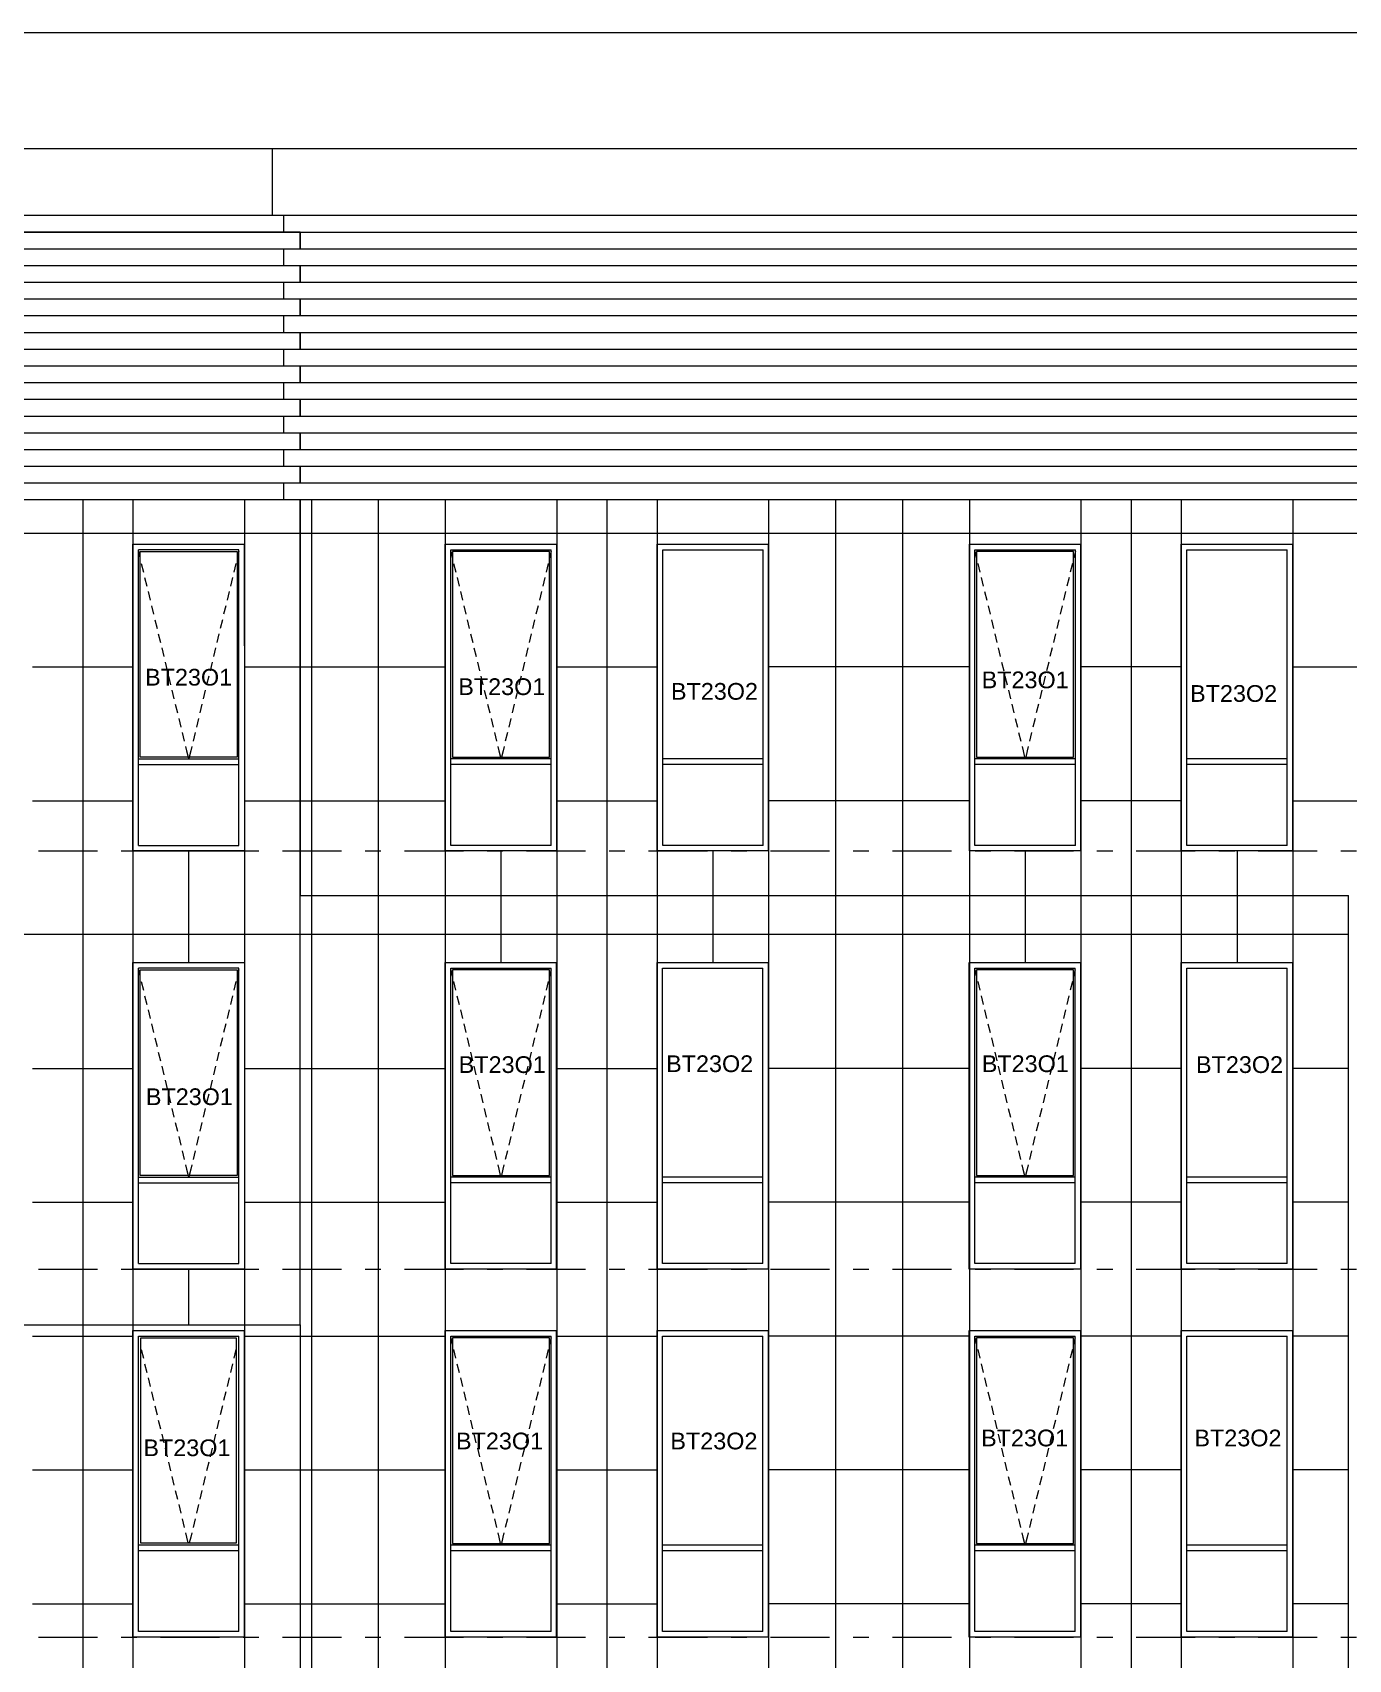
# Model space of a CAD drawing. Header units: millimetres. Extents: x 1499747 to 4341325, y -28481 to 441852.
# Drawn here: x 4196539 to 4208339, y 313754 to 328343 of the extents above; entities that cross this region are included whole.
import ezdxf
from ezdxf.xclip import XClip

# ---------------------------------------------------------------- set-up
doc = ezdxf.new("R2010")
doc.units = ezdxf.units.MM
doc.header["$MEASUREMENT"] = 0
doc.header["$XCLIPFRAME"] = 0
doc.linetypes.add('Штрих-Штриховая', pattern=[1093.611073, 529.166651, -211.666656, 141.111112, -211.666656])
for name, color, linetype, lineweight in [('2  Фасад_26_0_Ном._пера__20_Ном._пера__1', 1, 'Continuous', 18), ('2  Фасад_26_Витражные окна_Ном._пера__1_Ном._пера__7', 7, 'Continuous', 18), ('2  Фасад_26_Витражные окна_Ном._пера__20_Ном._пера__1', 1, 'Continuous', 18), ('2  Фасад_26_Витражные окна_Ном._пера__92_Ном._пера__233', 233, 'Continuous', 18), ('2  Фасад_26_Конструктив - Перекрытия_Ном._пера__1_Ном._пера__7', 7, 'Continuous', 18), ('2  Фасад_26_Конструктив - Стены Ненесущие Газоблок_Ном._пера__87_Ном._пера__251', 250, 'Continuous', 18), ('2  Фасад_26_Окна Archicad_Ном._пера__87_Ном._пера__251', 250, 'Continuous', 18), ('2  Фасад_26_Отделка керамика_Ном._пера__1_Ном._пера__7', 7, 'Continuous', 18), ('2  Фасад_26_Парапет_Ном._пера__20_Ном._пера__1', 1, 'Continuous', 18), ('2  Фасад_26_Размер - Общий_Ном._пера__1_Ном._пера__7', 7, 'Continuous', 18), ('2  Фасад_26_Ребра Навес_Ном._пера__1_Ном._пера__7', 7, 'Continuous', 18), ('2  Фасад_26_Сетка кладки_Ном._пера__102_Ном._пера__9', 9, 'Continuous', 18)]:
    doc.layers.add(name, color=color, linetype=linetype, lineweight=lineweight)
doc.layers.add('Чертеж и Рисунок', color=7, linetype='Continuous')
doc.styles.add('СГЕНЕРИР_СТИЛЬ_2', font='arial.ttf')

# ---------------------------------------------------------------- blocks, each defined once
blk = doc.blocks.new('Чертеж_6_26', base_point=(1593971, 9692))
at = {"layer": '2  Фасад_26_0_Ном._пера__20_Ном._пера__1', "color": 9, "linetype": 'Штрих-Штриховая', "true_color": 0xc7c8ca}
for p, q in [((1588154, 54542), (1649362, 54542)), ((1588154, 50042), (1649362, 50042)), ((1588154, 46292), (1649362, 46292)), ((1588154, 42992), (1649362, 42992))]:
    blk.add_line(p, q, dxfattribs=at)
at = {"layer": '2  Фасад_26_Витражные окна_Ном._пера__1_Ном._пера__7', "color": 9, "linetype": 'Continuous', "true_color": 0xc7c8ca}
for p, q in [((1610921, 52442), (1610921, 52742)), ((1611371, 52742), (1610921, 52742)), ((1610936, 52727), (1611806, 52727)), ((1610936, 50882), (1610936, 52727)), ((1611821, 52742), (1611371, 52742)), ((1611806, 52727), (1611806, 50882)), ((1611821, 52442), (1611821, 52742)), ((1611871, 52442), (1611871, 52792)), ((1613722, 52742), (1614172, 52742)), ((1613722, 52442), (1613722, 52742)), ((1614607, 52727), (1613737, 52727)), ((1613737, 52727), (1613737, 50882)), ((1614172, 52742), (1614622, 52742)), ((1614607, 50882), (1614607, 52727)), ((1614622, 52442), (1614622, 52742)), ((1614672, 52442), (1614672, 52792)), ((1615622, 52742), (1616072, 52742)), ((1615622, 52442), (1615622, 52742)), ((1616072, 52742), (1616522, 52742)), ((1616522, 52442), (1616522, 52742)), ((1616572, 52442), (1616572, 52792)), ((1618422, 52742), (1618872, 52742)), ((1618422, 52442), (1618422, 52742)), ((1619307, 52727), (1618437, 52727)), ((1618437, 52727), (1618437, 50882)), ((1618872, 52742), (1619322, 52742)), ((1619307, 50882), (1619307, 52727)), ((1619322, 52442), (1619322, 52742)), ((1619372, 52442), (1619372, 52792)), ((1620322, 52742), (1620772, 52742)), ((1620322, 52442), (1620322, 52742)), ((1620772, 52742), (1621222, 52742)), ((1621222, 52442), (1621222, 52742)), ((1621272, 52442), (1621272, 52792)), ((1610921, 51042), (1610921, 52442)), ((1611821, 51042), (1611821, 52442)), ((1611871, 51880), (1611871, 52442)), ((1613722, 51042), (1613722, 52442)), ((1614622, 51042), (1614622, 52442)), ((1614672, 51042), (1614672, 52442)), ((1615622, 51042), (1615622, 52442)), ((1616522, 51042), (1616522, 52442)), ((1616572, 51042), (1616572, 52442)), ((1618422, 51042), (1618422, 52442)), ((1619322, 51042), (1619322, 52442)), ((1619372, 51042), (1619372, 52442)), ((1620322, 51042), (1620322, 52442)), ((1621222, 51042), (1621222, 52442)), ((1621272, 51042), (1621272, 52442)), ((1610921, 50867), (1610921, 51042)), ((1611821, 50867), (1611821, 51042)), ((1613722, 50867), (1613722, 51042)), ((1614622, 50867), (1614622, 51042)), ((1614672, 50842), (1614672, 51042)), ((1615622, 50867), (1615622, 51042)), ((1616522, 50867), (1616522, 51042)), ((1616572, 50842), (1616572, 51042)), ((1618422, 50867), (1618422, 51042)), ((1619322, 50867), (1619322, 51042)), ((1619372, 50842), (1619372, 51042)), ((1620322, 50867), (1620322, 51042)), ((1621222, 50867), (1621222, 51042)), ((1621272, 50842), (1621272, 51042)), ((1610921, 50867), (1611371, 50867)), ((1610921, 50842), (1610921, 50867)), ((1610921, 50817), (1610921, 50842)), ((1610921, 50817), (1611371, 50817)), ((1610921, 50092), (1610921, 50817)), ((1611806, 50882), (1610936, 50882)), ((1611371, 50867), (1611821, 50867)), ((1611371, 50817), (1611821, 50817)), ((1611821, 50842), (1611821, 50867)), ((1611821, 50817), (1611821, 50842)), ((1611821, 50092), (1611821, 50817)), ((1613722, 50842), (1613722, 50867)), ((1614172, 50867), (1613722, 50867)), ((1613722, 50817), (1613722, 50842)), ((1613722, 50092), (1613722, 50817)), ((1614172, 50817), (1613722, 50817)), ((1613737, 50882), (1614607, 50882)), ((1614622, 50867), (1614172, 50867)), ((1614622, 50817), (1614172, 50817)), ((1614622, 50842), (1614622, 50867)), ((1614622, 50817), (1614622, 50842)), ((1614622, 50092), (1614622, 50817)), ((1614672, 50042), (1614672, 50842)), ((1615622, 50842), (1615622, 50867)), ((1616072, 50867), (1615622, 50867)), ((1615622, 50817), (1615622, 50842)), ((1615622, 50092), (1615622, 50817)), ((1616072, 50817), (1615622, 50817)), ((1616522, 50867), (1616072, 50867)), ((1616522, 50817), (1616072, 50817)), ((1616522, 50842), (1616522, 50867)), ((1616522, 50817), (1616522, 50842)), ((1616522, 50092), (1616522, 50817)), ((1616572, 50042), (1616572, 50842)), ((1618422, 50842), (1618422, 50867)), ((1618872, 50867), (1618422, 50867)), ((1618422, 50817), (1618422, 50842)), ((1618422, 50092), (1618422, 50817)), ((1618872, 50817), (1618422, 50817)), ((1618437, 50882), (1619307, 50882)), ((1619322, 50867), (1618872, 50867)), ((1619322, 50817), (1618872, 50817)), ((1619322, 50842), (1619322, 50867)), ((1619322, 50817), (1619322, 50842)), ((1619322, 50092), (1619322, 50817)), ((1619372, 50042), (1619372, 50842)), ((1620322, 50842), (1620322, 50867)), ((1620772, 50867), (1620322, 50867)), ((1620322, 50817), (1620322, 50842)), ((1620322, 50092), (1620322, 50817)), ((1620772, 50817), (1620322, 50817)), ((1621222, 50867), (1620772, 50867)), ((1621222, 50817), (1620772, 50817)), ((1621222, 50842), (1621222, 50867)), ((1621222, 50817), (1621222, 50842)), ((1621222, 50092), (1621222, 50817)), ((1621272, 50042), (1621272, 50842)), ((1610871, 50042), (1611371, 50042)), ((1610921, 50092), (1611371, 50092)), ((1611371, 50092), (1611821, 50092)), ((1611371, 50042), (1611871, 50042)), ((1614172, 50092), (1613722, 50092)), ((1614622, 50092), (1614172, 50092)), ((1616072, 50092), (1615622, 50092)), ((1616522, 50092), (1616072, 50092)), ((1618872, 50092), (1618422, 50092)), ((1619322, 50092), (1618872, 50092)), ((1620772, 50092), (1620322, 50092)), ((1621222, 50092), (1620772, 50092)), ((1610871, 48692), (1610871, 49042)), ((1614671, 48692), (1614671, 49042)), ((1616571, 48692), (1616571, 49042)), ((1619371, 48692), (1619371, 49042)), ((1621271, 48692), (1621271, 49042)), ((1610921, 48692), (1610921, 48992)), ((1611371, 48992), (1610921, 48992)), ((1610936, 48977), (1611806, 48977)), ((1610936, 47132), (1610936, 48977)), ((1611821, 48992), (1611371, 48992)), ((1611806, 48977), (1611806, 47132)), ((1611821, 48692), (1611821, 48992)), ((1613721, 48692), (1613721, 48992)), ((1613721, 48992), (1614171, 48992)), ((1614606, 48977), (1613736, 48977)), ((1613736, 48977), (1613736, 47132)), ((1614171, 48992), (1614621, 48992)), ((1614606, 47132), (1614606, 48977)), ((1614621, 48692), (1614621, 48992)), ((1615621, 48692), (1615621, 48992)), ((1615621, 48992), (1616071, 48992)), ((1616071, 48992), (1616521, 48992)), ((1616521, 48692), (1616521, 48992)), ((1618421, 48692), (1618421, 48992)), ((1618421, 48992), (1618871, 48992)), ((1619306, 48977), (1618436, 48977)), ((1618436, 48977), (1618436, 47132)), ((1618871, 48992), (1619321, 48992)), ((1619306, 47132), (1619306, 48977)), ((1619321, 48692), (1619321, 48992)), ((1620321, 48692), (1620321, 48992)), ((1620321, 48992), (1620771, 48992)), ((1620771, 48992), (1621221, 48992)), ((1621221, 48692), (1621221, 48992)), ((1610871, 47292), (1610871, 48692)), ((1610921, 47292), (1610921, 48692)), ((1611821, 47292), (1611821, 48692)), ((1613721, 47292), (1613721, 48692)), ((1614621, 47292), (1614621, 48692)), ((1614671, 47292), (1614671, 48692)), ((1615621, 47292), (1615621, 48692)), ((1616521, 47292), (1616521, 48692)), ((1616571, 47292), (1616571, 48692)), ((1618421, 47292), (1618421, 48692)), ((1619321, 47292), (1619321, 48692)), ((1619371, 47292), (1619371, 48692)), ((1620321, 47292), (1620321, 48692)), ((1621221, 47292), (1621221, 48692)), ((1621271, 47292), (1621271, 48692)), ((1610871, 47092), (1610871, 47292)), ((1610921, 47117), (1610921, 47292)), ((1611821, 47117), (1611821, 47292)), ((1613721, 47117), (1613721, 47292)), ((1614621, 47117), (1614621, 47292)), ((1614671, 47092), (1614671, 47292)), ((1615621, 47117), (1615621, 47292)), ((1616521, 47117), (1616521, 47292)), ((1616571, 47092), (1616571, 47292)), ((1618421, 47117), (1618421, 47292)), ((1619321, 47117), (1619321, 47292)), ((1619371, 47092), (1619371, 47292)), ((1620321, 47117), (1620321, 47292)), ((1621221, 47117), (1621221, 47292)), ((1621271, 47092), (1621271, 47292)), ((1611806, 47132), (1610936, 47132)), ((1613736, 47132), (1614606, 47132)), ((1618436, 47132), (1619306, 47132)), ((1610871, 46292), (1610871, 47092)), ((1610921, 47117), (1611371, 47117)), ((1610921, 47092), (1610921, 47117)), ((1610921, 47067), (1610921, 47092)), ((1610921, 47067), (1611371, 47067)), ((1610921, 46342), (1610921, 47067)), ((1611371, 47117), (1611821, 47117)), ((1611371, 47067), (1611821, 47067)), ((1611821, 47092), (1611821, 47117)), ((1611821, 47067), (1611821, 47092)), ((1611821, 46342), (1611821, 47067)), ((1613721, 47092), (1613721, 47117)), ((1614171, 47117), (1613721, 47117)), ((1613721, 47067), (1613721, 47092)), ((1613721, 46342), (1613721, 47067)), ((1614171, 47067), (1613721, 47067)), ((1614621, 47117), (1614171, 47117)), ((1614621, 47067), (1614171, 47067)), ((1614621, 47092), (1614621, 47117)), ((1614621, 47067), (1614621, 47092)), ((1614621, 46342), (1614621, 47067)), ((1614671, 46292), (1614671, 47092)), ((1615621, 47092), (1615621, 47117)), ((1616071, 47117), (1615621, 47117)), ((1615621, 47067), (1615621, 47092)), ((1615621, 46342), (1615621, 47067)), ((1616071, 47067), (1615621, 47067)), ((1616521, 47117), (1616071, 47117)), ((1616521, 47067), (1616071, 47067)), ((1616521, 47092), (1616521, 47117)), ((1616521, 47067), (1616521, 47092)), ((1616521, 46342), (1616521, 47067)), ((1616571, 46292), (1616571, 47092)), ((1618421, 47092), (1618421, 47117)), ((1618871, 47117), (1618421, 47117)), ((1618421, 47067), (1618421, 47092)), ((1618421, 46342), (1618421, 47067)), ((1618871, 47067), (1618421, 47067)), ((1619321, 47117), (1618871, 47117)), ((1619321, 47067), (1618871, 47067)), ((1619321, 47092), (1619321, 47117)), ((1619321, 47067), (1619321, 47092)), ((1619321, 46342), (1619321, 47067)), ((1619371, 46292), (1619371, 47092)), ((1620321, 47092), (1620321, 47117)), ((1620771, 47117), (1620321, 47117)), ((1620321, 47067), (1620321, 47092)), ((1620321, 46342), (1620321, 47067)), ((1620771, 47067), (1620321, 47067)), ((1621221, 47117), (1620771, 47117)), ((1621221, 47067), (1620771, 47067)), ((1621221, 47092), (1621221, 47117)), ((1621221, 47067), (1621221, 47092)), ((1621221, 46342), (1621221, 47067)), ((1621271, 46292), (1621271, 47092)), ((1610871, 46292), (1611371, 46292)), ((1610921, 46342), (1611371, 46342)), ((1611371, 46342), (1611821, 46342)), ((1611371, 46292), (1611871, 46292)), ((1614171, 46342), (1613721, 46342)), ((1614621, 46342), (1614171, 46342)), ((1616071, 46342), (1615621, 46342)), ((1616521, 46342), (1616071, 46342)), ((1618871, 46342), (1618421, 46342)), ((1619321, 46342), (1618871, 46342)), ((1620771, 46342), (1620321, 46342)), ((1621221, 46342), (1620771, 46342)), ((1610921, 45392), (1610921, 45692)), ((1610921, 45692), (1611371, 45692)), ((1610941, 45672), (1610941, 43837)), ((1611801, 45672), (1610941, 45672)), ((1611371, 45692), (1611821, 45692)), ((1611801, 43837), (1611801, 45672)), ((1611821, 45392), (1611821, 45692)), ((1611871, 45392), (1611871, 45742)), ((1613721, 45392), (1613721, 45692)), ((1613721, 45692), (1614171, 45692)), ((1614606, 45677), (1613736, 45677)), ((1613736, 45677), (1613736, 43832)), ((1614171, 45692), (1614621, 45692)), ((1614606, 43832), (1614606, 45677)), ((1614621, 45392), (1614621, 45692)), ((1614671, 45392), (1614671, 45742)), ((1615621, 45392), (1615621, 45692)), ((1615621, 45692), (1616071, 45692)), ((1616071, 45692), (1616521, 45692)), ((1616521, 45392), (1616521, 45692)), ((1616571, 45392), (1616571, 45742)), ((1618421, 45392), (1618421, 45692)), ((1618421, 45692), (1618871, 45692)), ((1619306, 45677), (1618436, 45677)), ((1618436, 45677), (1618436, 43832)), ((1618871, 45692), (1619321, 45692)), ((1619306, 43832), (1619306, 45677)), ((1619321, 45392), (1619321, 45692)), ((1619371, 45392), (1619371, 45742)), ((1620321, 45392), (1620321, 45692)), ((1620321, 45692), (1620771, 45692)), ((1620771, 45692), (1621221, 45692)), ((1621221, 45392), (1621221, 45692)), ((1621271, 45392), (1621271, 45742)), ((1610921, 43992), (1610921, 45392)), ((1611821, 43992), (1611821, 45392)), ((1611871, 43992), (1611871, 45392)), ((1613721, 43992), (1613721, 45392)), ((1614621, 43992), (1614621, 45392)), ((1614671, 43992), (1614671, 45392)), ((1615621, 43992), (1615621, 45392)), ((1616521, 43992), (1616521, 45392)), ((1616571, 43992), (1616571, 45392)), ((1618421, 43992), (1618421, 45392)), ((1619321, 43992), (1619321, 45392)), ((1619371, 43992), (1619371, 45392)), ((1620321, 43992), (1620321, 45392)), ((1621221, 43992), (1621221, 45392)), ((1621271, 43992), (1621271, 45392)), ((1610921, 43817), (1610921, 43992)), ((1611821, 43817), (1611821, 43992)), ((1611871, 43792), (1611871, 43992)), ((1613721, 43817), (1613721, 43992)), ((1614621, 43817), (1614621, 43992)), ((1614671, 43792), (1614671, 43992)), ((1615621, 43817), (1615621, 43992)), ((1616521, 43817), (1616521, 43992)), ((1616571, 43792), (1616571, 43992)), ((1618421, 43817), (1618421, 43992)), ((1619321, 43817), (1619321, 43992)), ((1619371, 43792), (1619371, 43992)), ((1620321, 43817), (1620321, 43992)), ((1621221, 43817), (1621221, 43992)), ((1621271, 43792), (1621271, 43992)), ((1610921, 43792), (1610921, 43817)), ((1611371, 43817), (1610921, 43817)), ((1610921, 43767), (1610921, 43792)), ((1610921, 43042), (1610921, 43767)), ((1611371, 43767), (1610921, 43767)), ((1610941, 43837), (1611801, 43837)), ((1611821, 43817), (1611371, 43817)), ((1611821, 43767), (1611371, 43767)), ((1611821, 43792), (1611821, 43817)), ((1611821, 43767), (1611821, 43792)), ((1611821, 43042), (1611821, 43767)), ((1611871, 42992), (1611871, 43792)), ((1613721, 43792), (1613721, 43817)), ((1614171, 43817), (1613721, 43817)), ((1613721, 43767), (1613721, 43792)), ((1613721, 43042), (1613721, 43767)), ((1614171, 43767), (1613721, 43767)), ((1613736, 43832), (1614606, 43832)), ((1614621, 43817), (1614171, 43817)), ((1614621, 43767), (1614171, 43767)), ((1614621, 43792), (1614621, 43817)), ((1614621, 43767), (1614621, 43792)), ((1614621, 43042), (1614621, 43767)), ((1614671, 42992), (1614671, 43792)), ((1615621, 43792), (1615621, 43817)), ((1616071, 43817), (1615621, 43817)), ((1615621, 43767), (1615621, 43792)), ((1615621, 43042), (1615621, 43767)), ((1616071, 43767), (1615621, 43767)), ((1616521, 43817), (1616071, 43817)), ((1616521, 43767), (1616071, 43767)), ((1616521, 43792), (1616521, 43817)), ((1616521, 43767), (1616521, 43792)), ((1616521, 43042), (1616521, 43767)), ((1616571, 42992), (1616571, 43792)), ((1618421, 43792), (1618421, 43817)), ((1618871, 43817), (1618421, 43817)), ((1618421, 43767), (1618421, 43792)), ((1618421, 43042), (1618421, 43767)), ((1618871, 43767), (1618421, 43767)), ((1618436, 43832), (1619306, 43832)), ((1619321, 43817), (1618871, 43817)), ((1619321, 43767), (1618871, 43767)), ((1619321, 43792), (1619321, 43817)), ((1619321, 43767), (1619321, 43792)), ((1619321, 43042), (1619321, 43767)), ((1619371, 42992), (1619371, 43792)), ((1620321, 43792), (1620321, 43817)), ((1620771, 43817), (1620321, 43817)), ((1620321, 43767), (1620321, 43792)), ((1620321, 43042), (1620321, 43767)), ((1620771, 43767), (1620321, 43767)), ((1621221, 43817), (1620771, 43817)), ((1621221, 43767), (1620771, 43767)), ((1621221, 43792), (1621221, 43817)), ((1621221, 43767), (1621221, 43792)), ((1621221, 43042), (1621221, 43767)), ((1621271, 42992), (1621271, 43792)), ((1611371, 43042), (1610921, 43042)), ((1611821, 43042), (1611371, 43042)), ((1614171, 43042), (1613721, 43042)), ((1614621, 43042), (1614171, 43042)), ((1616071, 43042), (1615621, 43042)), ((1616521, 43042), (1616071, 43042)), ((1618871, 43042), (1618421, 43042)), ((1619321, 43042), (1618871, 43042)), ((1620771, 43042), (1620321, 43042)), ((1621221, 43042), (1620771, 43042))]:
    blk.add_line(p, q, dxfattribs=at)
at = {"layer": '2  Фасад_26_Витражные окна_Ном._пера__92_Ном._пера__233', "color": 9, "linetype": 'Continuous', "true_color": 0xc7c8ca}
for p, q in [((1610921, 52726), (1610935, 52669)), ((1611821, 52726), (1611807, 52669)), ((1613722, 52726), (1613736, 52669)), ((1614622, 52726), (1614608, 52669)), ((1618422, 52726), (1618436, 52669)), ((1619322, 52726), (1619308, 52669)), ((1610947, 52621), (1610966, 52543)), ((1611796, 52621), (1611777, 52543)), ((1613747, 52621), (1613766, 52543)), ((1614596, 52621), (1614577, 52543)), ((1618447, 52621), (1618466, 52543)), ((1619296, 52621), (1619277, 52543)), ((1610977, 52494), (1610996, 52416)), ((1611765, 52494), (1611746, 52416)), ((1613778, 52494), (1613797, 52416)), ((1614566, 52494), (1614547, 52416)), ((1618478, 52494), (1618497, 52416)), ((1619266, 52494), (1619247, 52416)), ((1611008, 52368), (1611027, 52290)), ((1611038, 52241), (1611057, 52164)), ((1611704, 52241), (1611685, 52164)), ((1611735, 52368), (1611716, 52290)), ((1613808, 52368), (1613827, 52290)), ((1613839, 52241), (1613858, 52164)), ((1614505, 52241), (1614486, 52164)), ((1614535, 52368), (1614516, 52290)), ((1618508, 52368), (1618527, 52290)), ((1618539, 52241), (1618558, 52164)), ((1619205, 52241), (1619186, 52164)), ((1619235, 52368), (1619216, 52290)), ((1611069, 52115), (1611088, 52037)), ((1611674, 52115), (1611655, 52037)), ((1613869, 52115), (1613888, 52037)), ((1614474, 52115), (1614455, 52037)), ((1618569, 52115), (1618588, 52037)), ((1619174, 52115), (1619155, 52037)), ((1611099, 51989), (1611118, 51911)), ((1611643, 51989), (1611624, 51911)), ((1613900, 51989), (1613919, 51911)), ((1614444, 51989), (1614425, 51911)), ((1618600, 51989), (1618619, 51911)), ((1619144, 51989), (1619125, 51911)), ((1611130, 51862), (1611149, 51785)), ((1611613, 51862), (1611594, 51785)), ((1613930, 51862), (1613949, 51785)), ((1614413, 51862), (1614394, 51785)), ((1618630, 51862), (1618649, 51785)), ((1619113, 51862), (1619094, 51785)), ((1611160, 51736), (1611179, 51658)), ((1611582, 51736), (1611563, 51658)), ((1613961, 51736), (1613980, 51658)), ((1614383, 51736), (1614364, 51658)), ((1618661, 51736), (1618680, 51658)), ((1619083, 51736), (1619064, 51658)), ((1611191, 51610), (1611210, 51532)), ((1611552, 51610), (1611533, 51532)), ((1613991, 51610), (1614010, 51532)), ((1614352, 51610), (1614333, 51532)), ((1618691, 51610), (1618710, 51532)), ((1619052, 51610), (1619033, 51532)), ((1611221, 51483), (1611240, 51405)), ((1611252, 51357), (1611271, 51279)), ((1611491, 51357), (1611472, 51279)), ((1611521, 51483), (1611502, 51405)), ((1614022, 51483), (1614041, 51405)), ((1614052, 51357), (1614071, 51279)), ((1614291, 51357), (1614272, 51279)), ((1614322, 51483), (1614303, 51405)), ((1618722, 51483), (1618741, 51405)), ((1618752, 51357), (1618771, 51279)), ((1618991, 51357), (1618972, 51279)), ((1619022, 51483), (1619003, 51405)), ((1611282, 51231), (1611301, 51153)), ((1611460, 51231), (1611441, 51153)), ((1614083, 51231), (1614102, 51153)), ((1614261, 51231), (1614242, 51153)), ((1618783, 51231), (1618802, 51153)), ((1618961, 51231), (1618942, 51153)), ((1611313, 51104), (1611332, 51026)), ((1611430, 51104), (1611411, 51026)), ((1614113, 51104), (1614132, 51026)), ((1614230, 51104), (1614211, 51026)), ((1618813, 51104), (1618832, 51026)), ((1618930, 51104), (1618911, 51026)), ((1611343, 50978), (1611352, 50940)), ((1611352, 50940), (1611366, 50882)), ((1611390, 50940), (1611376, 50882)), ((1611399, 50978), (1611390, 50940)), ((1614144, 50978), (1614153, 50940)), ((1614153, 50940), (1614167, 50882)), ((1614191, 50940), (1614177, 50882)), ((1614200, 50978), (1614191, 50940)), ((1618844, 50978), (1618853, 50940)), ((1618853, 50940), (1618867, 50882)), ((1618891, 50940), (1618877, 50882)), ((1618900, 50978), (1618891, 50940)), ((1611366, 50882), (1611370, 50867)), ((1611376, 50882), (1611372, 50867)), ((1614167, 50882), (1614171, 50867)), ((1614177, 50882), (1614173, 50867)), ((1618867, 50882), (1618871, 50867)), ((1618877, 50882), (1618873, 50867)), ((1610921, 48976), (1610935, 48919)), ((1611821, 48976), (1611807, 48919)), ((1613721, 48976), (1613735, 48919)), ((1614621, 48976), (1614607, 48919)), ((1618421, 48976), (1618435, 48919)), ((1619321, 48976), (1619307, 48919)), ((1610947, 48871), (1610966, 48793)), ((1610977, 48744), (1610996, 48666)), ((1611765, 48744), (1611746, 48666)), ((1611796, 48871), (1611777, 48793)), ((1613747, 48871), (1613765, 48793)), ((1613777, 48744), (1613796, 48666)), ((1614565, 48744), (1614546, 48666)), ((1614596, 48871), (1614577, 48793)), ((1618447, 48871), (1618465, 48793)), ((1618477, 48744), (1618496, 48666)), ((1619265, 48744), (1619246, 48666)), ((1619296, 48871), (1619277, 48793)), ((1611008, 48618), (1611027, 48540)), ((1611735, 48618), (1611716, 48540)), ((1613808, 48618), (1613826, 48540)), ((1614535, 48618), (1614516, 48540)), ((1618508, 48618), (1618526, 48540)), ((1619235, 48618), (1619216, 48540)), ((1611038, 48491), (1611057, 48414)), ((1611704, 48491), (1611685, 48414)), ((1613838, 48491), (1613857, 48414)), ((1614504, 48491), (1614485, 48414)), ((1618538, 48491), (1618557, 48414)), ((1619204, 48491), (1619185, 48414)), ((1611069, 48365), (1611088, 48287)), ((1611674, 48365), (1611655, 48287)), ((1613869, 48365), (1613887, 48287)), ((1614474, 48365), (1614455, 48287)), ((1618569, 48365), (1618587, 48287)), ((1619174, 48365), (1619155, 48287)), ((1611099, 48239), (1611118, 48161)), ((1611643, 48239), (1611624, 48161)), ((1613899, 48239), (1613918, 48161)), ((1614443, 48239), (1614424, 48161)), ((1618599, 48239), (1618618, 48161)), ((1619143, 48239), (1619124, 48161)), ((1611130, 48112), (1611149, 48035)), ((1611613, 48112), (1611594, 48035)), ((1613930, 48112), (1613948, 48035)), ((1614412, 48112), (1614394, 48035)), ((1618630, 48112), (1618648, 48035)), ((1619113, 48112), (1619094, 48035)), ((1611160, 47986), (1611179, 47908)), ((1611191, 47860), (1611210, 47782)), ((1611552, 47860), (1611533, 47782)), ((1611582, 47986), (1611563, 47908)), ((1613960, 47986), (1613979, 47908)), ((1613991, 47860), (1614009, 47782)), ((1614351, 47860), (1614333, 47782)), ((1614382, 47986), (1614363, 47908)), ((1618660, 47986), (1618679, 47908)), ((1618691, 47860), (1618709, 47782)), ((1619052, 47860), (1619033, 47782)), ((1619082, 47986), (1619063, 47908)), ((1611221, 47733), (1611240, 47655)), ((1611521, 47733), (1611502, 47655)), ((1614021, 47733), (1614040, 47655)), ((1614321, 47733), (1614302, 47655)), ((1618721, 47733), (1618740, 47655)), ((1619021, 47733), (1619002, 47655)), ((1611252, 47607), (1611271, 47529)), ((1611491, 47607), (1611472, 47529)), ((1614052, 47607), (1614070, 47529)), ((1614290, 47607), (1614272, 47529)), ((1618752, 47607), (1618770, 47529)), ((1618991, 47607), (1618972, 47529)), ((1611282, 47481), (1611301, 47403)), ((1611460, 47481), (1611441, 47403)), ((1614082, 47481), (1614101, 47403)), ((1614260, 47481), (1614241, 47403)), ((1618782, 47481), (1618801, 47403)), ((1618960, 47481), (1618941, 47403)), ((1611313, 47354), (1611332, 47276)), ((1611430, 47354), (1611411, 47276)), ((1614113, 47354), (1614131, 47276)), ((1614229, 47354), (1614211, 47276)), ((1618813, 47354), (1618831, 47276)), ((1618930, 47354), (1618911, 47276)), ((1611343, 47228), (1611352, 47190)), ((1611352, 47190), (1611366, 47132)), ((1611366, 47132), (1611370, 47117)), ((1611376, 47132), (1611372, 47117)), ((1611390, 47190), (1611376, 47132)), ((1611399, 47228), (1611390, 47190)), ((1614143, 47228), (1614152, 47190)), ((1614152, 47190), (1614166, 47132)), ((1614166, 47132), (1614170, 47117)), ((1614176, 47132), (1614172, 47117)), ((1614190, 47190), (1614176, 47132)), ((1614199, 47228), (1614190, 47190)), ((1618843, 47228), (1618852, 47190)), ((1618852, 47190), (1618866, 47132)), ((1618866, 47132), (1618870, 47117)), ((1618876, 47132), (1618872, 47117)), ((1618890, 47190), (1618876, 47132)), ((1618899, 47228), (1618890, 47190)), ((1613721, 45676), (1613735, 45619)), ((1614621, 45676), (1614607, 45619)), ((1618421, 45676), (1618435, 45619)), ((1619321, 45676), (1619307, 45619)), ((1610947, 45571), (1610966, 45493)), ((1611796, 45571), (1611777, 45493)), ((1613747, 45571), (1613765, 45493)), ((1614596, 45571), (1614577, 45493)), ((1618447, 45571), (1618465, 45493)), ((1619296, 45571), (1619277, 45493)), ((1610977, 45444), (1610996, 45366)), ((1611765, 45444), (1611746, 45366)), ((1613777, 45444), (1613796, 45366)), ((1614565, 45444), (1614546, 45366)), ((1618477, 45444), (1618496, 45366)), ((1619265, 45444), (1619246, 45366)), ((1611008, 45318), (1611027, 45240)), ((1611735, 45318), (1611716, 45240)), ((1613808, 45318), (1613826, 45240)), ((1614535, 45318), (1614516, 45240)), ((1618508, 45318), (1618526, 45240)), ((1619235, 45318), (1619216, 45240)), ((1611038, 45191), (1611057, 45114)), ((1611704, 45191), (1611685, 45114)), ((1613838, 45191), (1613857, 45114)), ((1614504, 45191), (1614485, 45114)), ((1618538, 45191), (1618557, 45114)), ((1619204, 45191), (1619185, 45114)), ((1611069, 45065), (1611088, 44987)), ((1611099, 44939), (1611118, 44861)), ((1611643, 44939), (1611624, 44861)), ((1611674, 45065), (1611655, 44987)), ((1613869, 45065), (1613887, 44987)), ((1613899, 44939), (1613918, 44861)), ((1614443, 44939), (1614424, 44861)), ((1614474, 45065), (1614455, 44987)), ((1618569, 45065), (1618587, 44987)), ((1618599, 44939), (1618618, 44861)), ((1619143, 44939), (1619124, 44861)), ((1619174, 45065), (1619155, 44987)), ((1611130, 44812), (1611149, 44735)), ((1611613, 44812), (1611594, 44735)), ((1613930, 44812), (1613948, 44735)), ((1614412, 44812), (1614394, 44735)), ((1618630, 44812), (1618648, 44735)), ((1619113, 44812), (1619094, 44735)), ((1611160, 44686), (1611179, 44608)), ((1611582, 44686), (1611563, 44608)), ((1613960, 44686), (1613979, 44608)), ((1614382, 44686), (1614363, 44608)), ((1618660, 44686), (1618679, 44608)), ((1619082, 44686), (1619063, 44608)), ((1611191, 44560), (1611210, 44482)), ((1611552, 44560), (1611533, 44482)), ((1613991, 44560), (1614009, 44482)), ((1614351, 44560), (1614333, 44482)), ((1618691, 44560), (1618709, 44482)), ((1619052, 44560), (1619033, 44482)), ((1611221, 44433), (1611240, 44355)), ((1611521, 44433), (1611502, 44355)), ((1614021, 44433), (1614040, 44355)), ((1614321, 44433), (1614302, 44355)), ((1618721, 44433), (1618740, 44355)), ((1619021, 44433), (1619002, 44355)), ((1611252, 44307), (1611271, 44229)), ((1611491, 44307), (1611472, 44229)), ((1614052, 44307), (1614070, 44229)), ((1614290, 44307), (1614272, 44229)), ((1618752, 44307), (1618770, 44229)), ((1618991, 44307), (1618972, 44229)), ((1611282, 44181), (1611301, 44103)), ((1611460, 44181), (1611441, 44103)), ((1614082, 44181), (1614101, 44103)), ((1614260, 44181), (1614241, 44103)), ((1618782, 44181), (1618801, 44103)), ((1618960, 44181), (1618941, 44103)), ((1611313, 44054), (1611332, 43976)), ((1611343, 43928), (1611352, 43890)), ((1611399, 43928), (1611390, 43890)), ((1611430, 44054), (1611411, 43976)), ((1614113, 44054), (1614131, 43976)), ((1614143, 43928), (1614152, 43890)), ((1614199, 43928), (1614190, 43890)), ((1614229, 44054), (1614211, 43976)), ((1618813, 44054), (1618831, 43976)), ((1618843, 43928), (1618852, 43890)), ((1618899, 43928), (1618890, 43890)), ((1618930, 44054), (1618911, 43976)), ((1611352, 43890), (1611365, 43837)), ((1611390, 43890), (1611377, 43837)), ((1614152, 43890), (1614166, 43832)), ((1614166, 43832), (1614170, 43817)), ((1614176, 43832), (1614172, 43817)), ((1614190, 43890), (1614176, 43832)), ((1618852, 43890), (1618866, 43832)), ((1618866, 43832), (1618870, 43817)), ((1618876, 43832), (1618872, 43817)), ((1618890, 43890), (1618876, 43832))]:
    blk.add_line(p, q, dxfattribs=at)
at = {"layer": '2  Фасад_26_Конструктив - Перекрытия_Ном._пера__1_Ном._пера__7', "linetype": 'Continuous'}
for p, q in [((1612371, 54382), (1612371, 54382)), ((1612371, 50042), (1612371, 50042)), ((1612371, 49882), (1612371, 49882)), ((1612371, 46132), (1612371, 46132))]:
    blk.add_line(p, q, dxfattribs=at)
at = {"layer": '2  Фасад_26_Конструктив - Стены Ненесущие Газоблок_Ном._пера__87_Ном._пера__251', "color": 9, "linetype": 'Continuous', "true_color": 0xc7c8ca}
for p, q in [((1610871, 46292), (1610871, 46292)), ((1612371, 46292), (1612371, 46292))]:
    blk.add_line(p, q, dxfattribs=at)
at = {"layer": '2  Фасад_26_Окна Archicad_Ном._пера__87_Ном._пера__251', "color": 9, "linetype": 'Continuous', "true_color": 0xc7c8ca}
blk.add_line((1610871, 47142), (1610871, 47142), dxfattribs=at)
at = {"layer": '2  Фасад_26_Отделка керамика_Ном._пера__1_Ном._пера__7', "color": 9, "linetype": 'Continuous', "true_color": 0xc7c8ca}
for p, q in [((1612371, 55592), (1600946, 55592)), ((1612371, 55592), (1612233, 55592)), ((1612371, 55592), (1612371, 55442)), ((1612371, 55442), (1612371, 55592)), ((1612371, 55442), (1612371, 55592)), ((1612371, 55292), (1612371, 55142)), ((1612371, 55142), (1612371, 55292)), ((1612371, 55142), (1612371, 55292)), ((1612371, 54992), (1612371, 54842)), ((1612371, 54842), (1612371, 54992)), ((1612371, 54842), (1612371, 54992)), ((1612371, 54692), (1612371, 54542)), ((1612371, 54542), (1612371, 54692)), ((1612371, 54542), (1612371, 54692)), ((1612371, 54392), (1612371, 54242)), ((1612371, 54242), (1612371, 54392)), ((1612371, 54242), (1612371, 54392)), ((1612371, 54092), (1612371, 53942)), ((1612371, 53942), (1612371, 54092)), ((1612371, 53942), (1612371, 54092)), ((1612371, 53792), (1612371, 53642)), ((1612371, 53642), (1612371, 53792)), ((1612371, 53642), (1612371, 53792)), ((1612371, 53492), (1612371, 53342)), ((1612371, 53342), (1612371, 53492)), ((1612371, 53342), (1612371, 53492)), ((1612371, 53192), (1612371, 49642)), ((1612371, 49642), (1612371, 53192)), ((1612371, 49642), (1612371, 53192)), ((1610871, 50042), (1610871, 52792)), ((1610871, 52792), (1611871, 52792)), ((1611871, 52792), (1611871, 50042)), ((1613672, 50042), (1613672, 52792)), ((1613672, 52792), (1614672, 52792)), ((1614672, 52792), (1614672, 50042)), ((1615572, 50042), (1615572, 52792)), ((1615572, 52792), (1616572, 52792)), ((1616572, 52792), (1616572, 50042)), ((1618372, 50042), (1618372, 52792)), ((1618372, 52792), (1619372, 52792)), ((1619372, 52792), (1619372, 50042)), ((1620272, 50042), (1620272, 52792)), ((1620272, 52792), (1621272, 52792)), ((1621272, 52792), (1621272, 50042)), ((1611871, 50042), (1610871, 50042)), ((1614672, 50042), (1613672, 50042)), ((1616572, 50042), (1615572, 50042)), ((1619372, 50042), (1618372, 50042)), ((1621272, 50042), (1620272, 50042)), ((1612371, 49642), (1621771, 49642)), ((1612371, 45792), (1612371, 49642)), ((1612371, 45792), (1612371, 49642)), ((1612371, 49642), (1612371, 49642)), ((1621771, 19392), (1621771, 49642)), ((1610871, 46292), (1610871, 49042)), ((1610871, 49042), (1611871, 49042)), ((1611871, 49042), (1611871, 46292)), ((1613671, 46292), (1613671, 49042)), ((1613671, 49042), (1614671, 49042)), ((1614671, 49042), (1614671, 46292)), ((1615571, 46292), (1615571, 49042)), ((1615571, 49042), (1616571, 49042)), ((1616571, 49042), (1616571, 46292)), ((1618371, 46292), (1618371, 49042)), ((1618371, 49042), (1619371, 49042)), ((1619371, 49042), (1619371, 46292)), ((1620271, 46292), (1620271, 49042)), ((1620271, 49042), (1621271, 49042)), ((1621271, 49042), (1621271, 46292)), ((1611871, 46292), (1610871, 46292)), ((1614671, 46292), (1613671, 46292)), ((1616571, 46292), (1615571, 46292)), ((1619371, 46292), (1618371, 46292)), ((1621271, 46292), (1620271, 46292)), ((1598871, 45792), (1612371, 45792)), ((1610872, 42992), (1610872, 45742)), ((1610872, 45742), (1611872, 45742)), ((1611872, 45742), (1611872, 42992)), ((1612371, 45792), (1612371, 45792)), ((1612371, 45792), (1612371, 19392)), ((1613671, 45742), (1614671, 45742)), ((1613671, 42992), (1613671, 45742)), ((1614671, 45742), (1614671, 42992)), ((1615571, 42992), (1615571, 45742)), ((1615571, 45742), (1616571, 45742)), ((1616571, 45742), (1616571, 42992)), ((1618371, 45742), (1619371, 45742)), ((1618371, 42992), (1618371, 45742)), ((1619371, 45742), (1619371, 42992)), ((1620271, 45742), (1621271, 45742)), ((1620271, 42992), (1620271, 45742)), ((1621271, 45742), (1621271, 42992)), ((1611872, 42992), (1610872, 42992)), ((1614671, 42992), (1613671, 42992)), ((1616571, 42992), (1615571, 42992)), ((1619371, 42992), (1618371, 42992)), ((1621271, 42992), (1620271, 42992))]:
    blk.add_line(p, q, dxfattribs=at)
at = {"layer": '2  Фасад_26_Парапет_Ном._пера__20_Ном._пера__1', "color": 9, "linetype": 'Continuous', "true_color": 0xc7c8ca}
for p, q in [((1603496, 56342), (1612121, 56342)), ((1612121, 56342), (1631021, 56342)), ((1612121, 56342), (1612121, 55742)), ((1603496, 55742), (1612121, 55742)), ((1612121, 55742), (1631021, 55742))]:
    blk.add_line(p, q, dxfattribs=at)
at = {"layer": '2  Фасад_26_Размер - Общий_Ном._пера__1_Ном._пера__7', "color": 9, "linetype": 'Continuous', "true_color": 0xc7c8ca}
blk.add_line((1600867, 57381), (1646021, 57381), dxfattribs=at)
at = {"layer": '2  Фасад_26_Ребра Навес_Ном._пера__1_Ном._пера__7', "color": 9, "linetype": 'Continuous', "true_color": 0xc7c8ca}
for p, q in [((1612221, 55742), (1612221, 55592)), ((1600867, 55592), (1612221, 55592)), ((1612221, 55592), (1612371, 55592)), ((1612371, 55592), (1631121, 55592)), ((1600946, 55442), (1612221, 55442)), ((1612221, 55442), (1631121, 55442)), ((1612221, 55442), (1612221, 55292)), ((1600946, 55292), (1612221, 55292)), ((1612221, 55292), (1631121, 55292)), ((1600946, 55142), (1612221, 55142)), ((1612221, 55142), (1631121, 55142)), ((1612221, 55142), (1612221, 54992)), ((1600946, 54992), (1612221, 54992)), ((1612221, 54992), (1631121, 54992)), ((1600946, 54842), (1612221, 54842)), ((1612221, 54842), (1631121, 54842)), ((1612221, 54842), (1612221, 54692)), ((1600946, 54692), (1612221, 54692)), ((1612221, 54692), (1631121, 54692)), ((1600946, 54542), (1612221, 54542)), ((1612221, 54542), (1631121, 54542)), ((1612221, 54542), (1612221, 54392)), ((1600946, 54392), (1612221, 54392)), ((1612221, 54392), (1631121, 54392)), ((1600946, 54242), (1612221, 54242)), ((1612221, 54242), (1631121, 54242)), ((1612221, 54242), (1612221, 54092)), ((1600946, 54092), (1612221, 54092)), ((1612221, 54092), (1631121, 54092)), ((1600946, 53942), (1612221, 53942)), ((1612221, 53942), (1631121, 53942)), ((1612221, 53942), (1612221, 53792)), ((1600946, 53792), (1612221, 53792)), ((1612221, 53792), (1631121, 53792)), ((1600946, 53642), (1612221, 53642)), ((1612221, 53642), (1631121, 53642)), ((1612221, 53642), (1612221, 53492)), ((1600946, 53492), (1612221, 53492)), ((1612221, 53492), (1631121, 53492)), ((1600946, 53342), (1612221, 53342)), ((1612221, 53342), (1631121, 53342)), ((1612221, 53342), (1612221, 53192)), ((1600946, 53192), (1612221, 53192)), ((1612221, 53192), (1631121, 53192))]:
    blk.add_line(p, q, dxfattribs=at)
at = {"layer": '2  Фасад_26_Сетка кладки_Ном._пера__102_Ном._пера__9', "color": 9, "linetype": 'Continuous', "true_color": 0xc7c8ca, "flags": 128}
for points in [[(1610422, 53192), (1610422, 9692)], [(1610872, 53192), (1610872, 9692)], [(1611872, 53192), (1611872, 9692)], [(1612472, 53192), (1612472, 9692)], [(1613072, 53192), (1613072, 9692)], [(1613672, 53192), (1613672, 9692)], [(1614672, 53192), (1614672, 9692)], [(1615122, 53192), (1615122, 9692)], [(1615572, 53192), (1615572, 9692)], [(1616572, 53192), (1616572, 9692)], [(1617172, 53192), (1617172, 9692)], [(1617772, 53192), (1617772, 9692)], [(1618372, 53192), (1618372, 9692)], [(1618372, 53192), (1618372, 9692)], [(1619372, 53192), (1619372, 9692)], [(1619822, 53192), (1619822, 9692)], [(1620272, 53192), (1620272, 9692)], [(1621272, 53192), (1621272, 9692)], [(1600946, 52892), (1631271, 52892)], [(1609972, 51692), (1610872, 51692)], [(1611872, 51692), (1613671, 51692)], [(1614671, 51692), (1615571, 51692)], [(1618371, 51692), (1616571, 51692)], [(1620271, 51692), (1619371, 51692)], [(1621272, 51692), (1623072, 51692)], [(1609972, 50492), (1610872, 50492)], [(1611872, 50492), (1613671, 50492)], [(1614671, 50492), (1615571, 50492)], [(1618371, 50492), (1616571, 50492)], [(1620271, 50492), (1619371, 50492)], [(1621272, 50492), (1623072, 50492)], [(1611371, 50042), (1611371, 49042)], [(1614172, 50042), (1614172, 49042)], [(1616072, 50042), (1616072, 49042)], [(1618872, 50042), (1618872, 49042)], [(1620772, 50042), (1620772, 49042)], [(1621771, 49292), (1592421, 49292)], [(1609972, 48092), (1610872, 48092)], [(1611872, 48092), (1613671, 48092)], [(1614671, 48092), (1615571, 48092)], [(1618371, 48092), (1616571, 48092)], [(1620271, 48092), (1619371, 48092)], [(1621771, 48092), (1621271, 48092)], [(1609971, 46892), (1610872, 46892)], [(1611871, 46892), (1613671, 46892)], [(1614671, 46892), (1615571, 46892)], [(1618371, 46892), (1616571, 46892)], [(1620271, 46892), (1619371, 46892)], [(1621771, 46892), (1621271, 46892)], [(1611371, 46292), (1611371, 45792)], [(1609972, 45692), (1610872, 45692)], [(1611872, 45692), (1613671, 45692)], [(1614671, 45692), (1615571, 45692)], [(1618371, 45692), (1616571, 45692)], [(1620271, 45692), (1619371, 45692)], [(1621771, 45692), (1621271, 45692)], [(1609972, 44492), (1610872, 44492)], [(1611872, 44492), (1613671, 44492)], [(1614671, 44492), (1615571, 44492)], [(1618371, 44492), (1616571, 44492)], [(1620271, 44492), (1619371, 44492)], [(1621771, 44492), (1621271, 44492)], [(1609972, 43292), (1610872, 43292)], [(1611872, 43292), (1613671, 43292)], [(1614671, 43292), (1615571, 43292)], [(1618371, 43292), (1616571, 43292)], [(1620271, 43292), (1619371, 43292)], [(1621771, 43292), (1621271, 43292)]]:
    blk.add_lwpolyline(points, dxfattribs=at)
at = {"layer": '2  Фасад_26_Витражные окна_Ном._пера__20_Ном._пера__1', "color": 9, "linetype": 'Continuous', "true_color": 0xc7c8ca, "char_height": 150, "attachment_point": 4, "style": 'СГЕНЕРИР_СТИЛЬ_2'}
for s, insert in [('\\A1;{\\pql;\\fArial|b0|i0|c204|p0;\\W1.000000;ВТ23О1}', (1610981, 51599)), ('\\A1;{\\pql;\\fArial|b0|i0|c204|p0;\\W1.000000;ВТ23О1}', (1618482, 51575)), ('\\A1;{\\pql;\\fArial|b0|i0|c204|p0;\\W1.000000;ВТ23О1}', (1613789, 51514)), ('\\A1;{\\pql;\\fArial|b0|i0|c204|p0;\\W1.000000;ВТ23О2}', (1615696, 51472)), ('\\A1;{\\pql;\\fArial|b0|i0|c204|p0;\\W1.000000;ВТ23О2}', (1620351, 51453)), ('\\A1;{\\pql;\\fArial|b0|i0|c204|p0;\\W1.000000;ВТ23О1}', (1613793, 48125)), ('\\A1;{\\pql;\\fArial|b0|i0|c204|p0;\\W1.000000;ВТ23О2}', (1615653, 48133)), ('\\A1;{\\pql;\\fArial|b0|i0|c204|p0;\\W1.000000;ВТ23О1}', (1618483, 48133)), ('\\A1;{\\pql;\\fArial|b0|i0|c204|p0;\\W1.000000;ВТ23О2}', (1620404, 48125)), ('\\A1;{\\pql;\\fArial|b0|i0|c204|p0;\\W1.000000;ВТ23О1}', (1610988, 47837)), ('\\A1;{\\pql;\\fArial|b0|i0|c204|p0;\\W1.000000;ВТ23О1}', (1613769, 44750)), ('\\A1;{\\pql;\\fArial|b0|i0|c204|p0;\\W1.000000;ВТ23О2}', (1615691, 44750)), ('\\A1;{\\pql;\\fArial|b0|i0|c204|p0;\\W1.000000;ВТ23О1}', (1618477, 44777)), ('\\A1;{\\pql;\\fArial|b0|i0|c204|p0;\\W1.000000;ВТ23О2}', (1620390, 44777)), ('\\A1;{\\pql;\\fArial|b0|i0|c204|p0;\\W1.000000;ВТ23О1}', (1610966, 44689))]:
    blk.add_mtext(s, dxfattribs=dict(at, insert=insert))

msp = doc.modelspace()

# ---------------------------------------------------------------- block references
at = {"layer": 'Чертеж и Рисунок', "linetype": 'Continuous'}
ref = msp.add_blockref('Чертеж_6_26', (4180538.6, 280653.8), dxfattribs=at)
XClip(ref).set_block_clipping_path([(1584000, -1363.8745008171), (1668000, 58641.949014614)])

doc.saveas('drawing.dxf')
